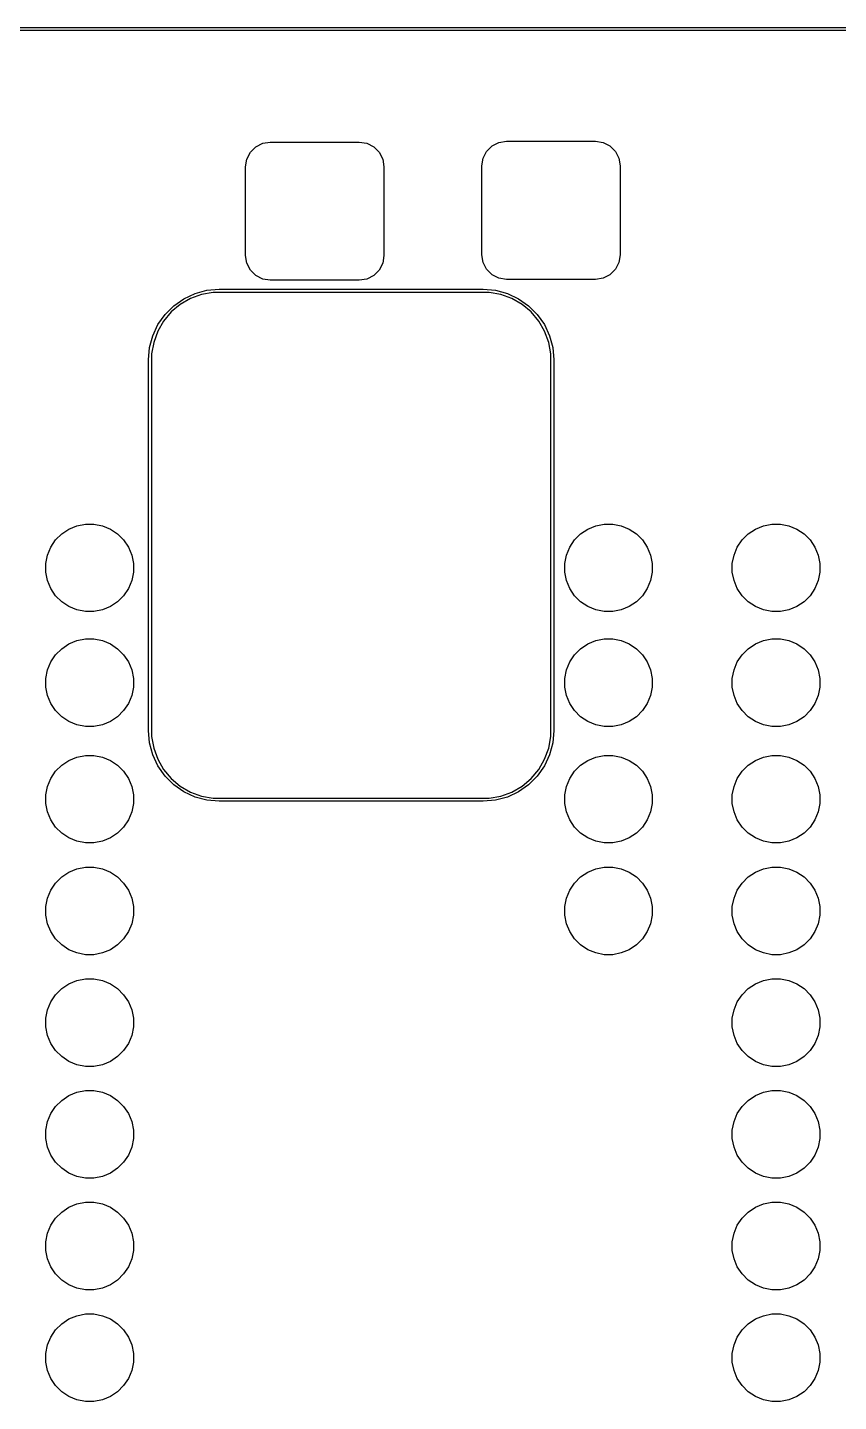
# Model space of a CAD drawing. Header units: inches. Extents: x 0.47 to 2.28, y -2.25 to -0.47.
# Drawn here: x 1.202 to 1.71, y -1.332 to -0.471 of the extents above; entities that cross this region are included whole.
import ezdxf

# ---------------------------------------------------------------- set-up
doc = ezdxf.new("R2010")
doc.units = ezdxf.units.IN
doc.header["$MEASUREMENT"] = 0
doc.layers.add('F.Mask', color=201, linetype='CONTINUOUS', true_color=0xd864ff)

msp = doc.modelspace()

# ---------------------------------------------------------------- linework, layer by layer
at = {"layer": 'F.Mask', "linetype": 'CONTINUOUS'}
for p, q in [((0.62992, -0.47146), (2.12598, -0.47146)), ((2.12598, -0.47343), (0.62992, -0.47343)), ((1.33916, -0.55392), (1.34136, -0.54961)), ((1.34136, -0.54961), (1.34478, -0.54619)), ((1.34478, -0.54619), (1.34909, -0.54399)), ((1.34909, -0.54399), (1.35387, -0.54323)), ((1.35387, -0.54323), (1.40955, -0.54323)), ((1.40955, -0.54323), (1.41433, -0.54399)), ((1.41433, -0.54399), (1.41864, -0.54619)), ((1.41864, -0.54619), (1.42206, -0.54961)), ((1.42206, -0.54961), (1.42426, -0.55392)), ((1.48716, -0.55342), (1.48936, -0.54911)), ((1.48936, -0.54911), (1.49278, -0.54569)), ((1.49278, -0.54569), (1.49709, -0.54349)), ((1.49709, -0.54349), (1.50187, -0.54273)), ((1.50187, -0.54273), (1.55755, -0.54273)), ((1.55755, -0.54273), (1.56233, -0.54349)), ((1.56233, -0.54349), (1.56664, -0.54569)), ((1.56664, -0.54569), (1.57006, -0.54911)), ((1.57006, -0.54911), (1.57226, -0.55342)), ((1.3384, -0.5587), (1.33916, -0.55392)), ((1.3384, -0.61438), (1.3384, -0.5587)), ((1.42426, -0.55392), (1.42502, -0.5587)), ((1.42502, -0.5587), (1.42502, -0.61438)), ((1.4864, -0.5582), (1.48716, -0.55342)), ((1.4864, -0.61388), (1.4864, -0.5582)), ((1.57226, -0.55342), (1.57302, -0.5582)), ((1.57302, -0.5582), (1.57302, -0.61388)), ((1.33916, -0.61916), (1.3384, -0.61438)), ((1.34136, -0.62347), (1.33916, -0.61916)), ((1.42426, -0.61916), (1.42206, -0.62347)), ((1.42502, -0.61438), (1.42426, -0.61916)), ((1.48716, -0.61866), (1.4864, -0.61388)), ((1.48936, -0.62297), (1.48716, -0.61866)), ((1.57226, -0.61866), (1.57006, -0.62297)), ((1.57302, -0.61388), (1.57226, -0.61866)), ((1.34478, -0.62689), (1.34136, -0.62347)), ((1.34909, -0.62909), (1.34478, -0.62689)), ((1.41864, -0.62689), (1.41433, -0.62909)), ((1.42206, -0.62347), (1.41864, -0.62689)), ((1.49278, -0.62639), (1.48936, -0.62297)), ((1.49709, -0.62859), (1.49278, -0.62639)), ((1.56664, -0.62639), (1.56233, -0.62859)), ((1.57006, -0.62297), (1.56664, -0.62639)), ((1.3067, -0.63814), (1.31416, -0.63615)), ((1.31416, -0.63615), (1.32185, -0.63547)), ((1.32185, -0.63547), (1.4872, -0.63547)), ((1.35387, -0.62985), (1.34909, -0.62909)), ((1.40955, -0.62985), (1.35387, -0.62985)), ((1.41433, -0.62909), (1.40955, -0.62985)), ((1.4872, -0.63547), (1.4949, -0.63615)), ((1.4949, -0.63615), (1.50235, -0.63814)), ((1.50187, -0.62935), (1.49709, -0.62859)), ((1.55755, -0.62935), (1.50187, -0.62935)), ((1.56233, -0.62859), (1.55755, -0.62935)), ((1.29748, -0.64496), (1.29181, -0.64972)), ((1.29338, -0.64583), (1.2997, -0.64141)), ((1.3039, -0.64126), (1.29748, -0.64496)), ((1.2997, -0.64141), (1.3067, -0.63814)), ((1.31085, -0.63873), (1.3039, -0.64126)), ((1.31815, -0.63744), (1.31085, -0.63873)), ((1.32185, -0.63744), (1.31815, -0.63744)), ((1.4872, -0.63744), (1.32185, -0.63744)), ((1.49091, -0.63744), (1.4872, -0.63744)), ((1.4982, -0.63873), (1.49091, -0.63744)), ((1.50516, -0.64126), (1.4982, -0.63873)), ((1.50235, -0.63814), (1.50935, -0.64141)), ((1.51157, -0.64496), (1.50516, -0.64126)), ((1.50935, -0.64141), (1.51567, -0.64583)), ((1.51725, -0.64972), (1.51157, -0.64496)), ((1.28349, -0.65762), (1.28792, -0.65129)), ((1.29181, -0.64972), (1.28705, -0.6554)), ((1.28792, -0.65129), (1.29338, -0.64583)), ((1.51567, -0.64583), (1.52113, -0.65129)), ((1.52201, -0.6554), (1.51725, -0.64972)), ((1.52113, -0.65129), (1.52556, -0.65762)), ((1.28023, -0.66462), (1.28349, -0.65762)), ((1.28335, -0.66181), (1.28081, -0.66877)), ((1.28705, -0.6554), (1.28335, -0.66181)), ((1.52571, -0.66181), (1.52201, -0.6554)), ((1.52556, -0.65762), (1.52882, -0.66462)), ((1.52824, -0.66877), (1.52571, -0.66181)), ((1.27823, -0.67207), (1.28023, -0.66462)), ((1.28081, -0.66877), (1.27953, -0.67606)), ((1.52953, -0.67606), (1.52824, -0.66877)), ((1.52882, -0.66462), (1.53082, -0.67207)), ((1.27756, -0.67976), (1.27823, -0.67207)), ((1.27756, -0.91205), (1.27756, -0.67976)), ((1.27953, -0.67606), (1.27953, -0.67976)), ((1.27953, -0.67976), (1.27953, -0.91205)), ((1.52953, -0.67976), (1.52953, -0.67606)), ((1.52953, -0.91205), (1.52953, -0.67976)), ((1.53082, -0.67207), (1.5315, -0.67976)), ((1.5315, -0.67976), (1.5315, -0.91205)), ((1.23271, -0.78367), (1.23801, -0.78261)), ((1.23801, -0.78261), (1.24341, -0.78261)), ((1.24341, -0.78261), (1.24871, -0.78367)), ((1.55771, -0.78367), (1.56301, -0.78261)), ((1.56301, -0.78261), (1.56841, -0.78261)), ((1.56841, -0.78261), (1.57371, -0.78367)), ((1.66271, -0.78367), (1.66801, -0.78261)), ((1.66801, -0.78261), (1.67341, -0.78261)), ((1.67341, -0.78261), (1.67871, -0.78367)), ((1.21941, -0.79256), (1.22323, -0.78874)), ((1.22323, -0.78874), (1.22772, -0.78573)), ((1.22772, -0.78573), (1.23271, -0.78367)), ((1.24871, -0.78367), (1.2537, -0.78573)), ((1.2537, -0.78573), (1.25819, -0.78874)), ((1.25819, -0.78874), (1.26201, -0.79256)), ((1.54441, -0.79256), (1.54823, -0.78874)), ((1.54823, -0.78874), (1.55272, -0.78573)), ((1.55272, -0.78573), (1.55771, -0.78367)), ((1.57371, -0.78367), (1.5787, -0.78573)), ((1.5787, -0.78573), (1.58319, -0.78874)), ((1.58319, -0.78874), (1.58701, -0.79256)), ((1.64941, -0.79256), (1.65323, -0.78874)), ((1.65323, -0.78874), (1.65772, -0.78573)), ((1.65772, -0.78573), (1.66271, -0.78367)), ((1.67871, -0.78367), (1.6837, -0.78573)), ((1.6837, -0.78573), (1.68819, -0.78874)), ((1.68819, -0.78874), (1.69201, -0.79256)), ((1.21434, -0.80204), (1.2164, -0.79705)), ((1.2164, -0.79705), (1.21941, -0.79256)), ((1.26201, -0.79256), (1.26501, -0.79705)), ((1.26501, -0.79705), (1.26708, -0.80204)), ((1.53934, -0.80204), (1.5414, -0.79705)), ((1.5414, -0.79705), (1.54441, -0.79256)), ((1.58701, -0.79256), (1.59001, -0.79705)), ((1.59001, -0.79705), (1.59208, -0.80204)), ((1.64434, -0.80204), (1.6464, -0.79705)), ((1.6464, -0.79705), (1.64941, -0.79256)), ((1.69201, -0.79256), (1.69501, -0.79705)), ((1.69501, -0.79705), (1.69708, -0.80204)), ((1.21328, -0.80734), (1.21434, -0.80204)), ((1.21328, -0.81274), (1.21328, -0.80734)), ((1.26708, -0.80204), (1.26814, -0.80734)), ((1.26814, -0.80734), (1.26814, -0.81274)), ((1.53828, -0.80734), (1.53934, -0.80204)), ((1.53828, -0.81274), (1.53828, -0.80734)), ((1.59208, -0.80204), (1.59313, -0.80734)), ((1.59313, -0.80734), (1.59313, -0.81274)), ((1.64328, -0.80734), (1.64434, -0.80204)), ((1.64328, -0.81274), (1.64328, -0.80734)), ((1.69708, -0.80204), (1.69813, -0.80734)), ((1.69813, -0.80734), (1.69813, -0.81274)), ((1.21434, -0.81804), (1.21328, -0.81274)), ((1.26814, -0.81274), (1.26708, -0.81804)), ((1.53934, -0.81804), (1.53828, -0.81274)), ((1.59313, -0.81274), (1.59208, -0.81804)), ((1.64434, -0.81804), (1.64328, -0.81274)), ((1.69813, -0.81274), (1.69708, -0.81804)), ((1.2164, -0.82303), (1.21434, -0.81804)), ((1.21941, -0.82752), (1.2164, -0.82303)), ((1.26501, -0.82303), (1.26201, -0.82752)), ((1.26708, -0.81804), (1.26501, -0.82303)), ((1.5414, -0.82303), (1.53934, -0.81804)), ((1.54441, -0.82752), (1.5414, -0.82303)), ((1.59001, -0.82303), (1.58701, -0.82752)), ((1.59208, -0.81804), (1.59001, -0.82303)), ((1.6464, -0.82303), (1.64434, -0.81804)), ((1.64941, -0.82752), (1.6464, -0.82303)), ((1.69501, -0.82303), (1.69201, -0.82752)), ((1.69708, -0.81804), (1.69501, -0.82303)), ((1.22323, -0.83134), (1.21941, -0.82752)), ((1.22772, -0.83434), (1.22323, -0.83134)), ((1.23271, -0.83641), (1.22772, -0.83434)), ((1.2537, -0.83434), (1.24871, -0.83641)), ((1.25819, -0.83134), (1.2537, -0.83434)), ((1.26201, -0.82752), (1.25819, -0.83134)), ((1.54823, -0.83134), (1.54441, -0.82752)), ((1.55272, -0.83434), (1.54823, -0.83134)), ((1.55771, -0.83641), (1.55272, -0.83434)), ((1.5787, -0.83434), (1.57371, -0.83641)), ((1.58319, -0.83134), (1.5787, -0.83434)), ((1.58701, -0.82752), (1.58319, -0.83134)), ((1.65323, -0.83134), (1.64941, -0.82752)), ((1.65772, -0.83434), (1.65323, -0.83134)), ((1.66271, -0.83641), (1.65772, -0.83434)), ((1.6837, -0.83434), (1.67871, -0.83641)), ((1.68819, -0.83134), (1.6837, -0.83434)), ((1.69201, -0.82752), (1.68819, -0.83134)), ((1.23801, -0.83747), (1.23271, -0.83641)), ((1.24341, -0.83747), (1.23801, -0.83747)), ((1.24871, -0.83641), (1.24341, -0.83747)), ((1.56301, -0.83747), (1.55771, -0.83641)), ((1.56841, -0.83747), (1.56301, -0.83747)), ((1.57371, -0.83641), (1.56841, -0.83747)), ((1.66801, -0.83747), (1.66271, -0.83641)), ((1.67341, -0.83747), (1.66801, -0.83747)), ((1.67871, -0.83641), (1.67341, -0.83747)), ((1.21941, -0.86456), (1.22323, -0.86074)), ((1.22323, -0.86074), (1.22772, -0.85773)), ((1.22772, -0.85773), (1.23271, -0.85567)), ((1.23271, -0.85567), (1.23801, -0.85461)), ((1.23801, -0.85461), (1.24341, -0.85461)), ((1.24341, -0.85461), (1.24871, -0.85567)), ((1.24871, -0.85567), (1.2537, -0.85773)), ((1.2537, -0.85773), (1.25819, -0.86074)), ((1.25819, -0.86074), (1.26201, -0.86456)), ((1.54441, -0.86456), (1.54823, -0.86074)), ((1.54823, -0.86074), (1.55272, -0.85773)), ((1.55272, -0.85773), (1.55771, -0.85567)), ((1.55771, -0.85567), (1.56301, -0.85461)), ((1.56301, -0.85461), (1.56841, -0.85461)), ((1.56841, -0.85461), (1.57371, -0.85567)), ((1.57371, -0.85567), (1.5787, -0.85773)), ((1.5787, -0.85773), (1.58319, -0.86074)), ((1.58319, -0.86074), (1.58701, -0.86456)), ((1.64941, -0.86456), (1.65323, -0.86074)), ((1.65323, -0.86074), (1.65772, -0.85773)), ((1.65772, -0.85773), (1.66271, -0.85567)), ((1.66271, -0.85567), (1.66801, -0.85461)), ((1.66801, -0.85461), (1.67341, -0.85461)), ((1.67341, -0.85461), (1.67871, -0.85567)), ((1.67871, -0.85567), (1.6837, -0.85773)), ((1.6837, -0.85773), (1.68819, -0.86074)), ((1.68819, -0.86074), (1.69201, -0.86456)), ((1.21434, -0.87404), (1.2164, -0.86905)), ((1.2164, -0.86905), (1.21941, -0.86456)), ((1.26201, -0.86456), (1.26501, -0.86905)), ((1.26501, -0.86905), (1.26708, -0.87404)), ((1.53934, -0.87404), (1.5414, -0.86905)), ((1.5414, -0.86905), (1.54441, -0.86456)), ((1.58701, -0.86456), (1.59001, -0.86905)), ((1.59001, -0.86905), (1.59208, -0.87404)), ((1.64434, -0.87404), (1.6464, -0.86905)), ((1.6464, -0.86905), (1.64941, -0.86456)), ((1.69201, -0.86456), (1.69501, -0.86905)), ((1.69501, -0.86905), (1.69708, -0.87404)), ((1.21328, -0.87934), (1.21434, -0.87404)), ((1.26708, -0.87404), (1.26814, -0.87934)), ((1.53828, -0.87934), (1.53934, -0.87404)), ((1.59208, -0.87404), (1.59313, -0.87934)), ((1.64328, -0.87934), (1.64434, -0.87404)), ((1.69708, -0.87404), (1.69813, -0.87934)), ((1.21328, -0.88474), (1.21328, -0.87934)), ((1.21434, -0.89004), (1.21328, -0.88474)), ((1.26814, -0.88474), (1.26708, -0.89004)), ((1.26814, -0.87934), (1.26814, -0.88474)), ((1.53828, -0.88474), (1.53828, -0.87934)), ((1.53934, -0.89004), (1.53828, -0.88474)), ((1.59313, -0.88474), (1.59208, -0.89004)), ((1.59313, -0.87934), (1.59313, -0.88474)), ((1.64328, -0.88474), (1.64328, -0.87934)), ((1.64434, -0.89004), (1.64328, -0.88474)), ((1.69813, -0.88474), (1.69708, -0.89004)), ((1.69813, -0.87934), (1.69813, -0.88474)), ((1.2164, -0.89503), (1.21434, -0.89004)), ((1.21941, -0.89952), (1.2164, -0.89503)), ((1.26501, -0.89503), (1.26201, -0.89952)), ((1.26708, -0.89004), (1.26501, -0.89503)), ((1.5414, -0.89503), (1.53934, -0.89004)), ((1.54441, -0.89952), (1.5414, -0.89503)), ((1.59001, -0.89503), (1.58701, -0.89952)), ((1.59208, -0.89004), (1.59001, -0.89503)), ((1.6464, -0.89503), (1.64434, -0.89004)), ((1.64941, -0.89952), (1.6464, -0.89503)), ((1.69501, -0.89503), (1.69201, -0.89952)), ((1.69708, -0.89004), (1.69501, -0.89503)), ((1.22323, -0.90334), (1.21941, -0.89952)), ((1.22772, -0.90634), (1.22323, -0.90334)), ((1.25819, -0.90334), (1.2537, -0.90634)), ((1.26201, -0.89952), (1.25819, -0.90334)), ((1.54823, -0.90334), (1.54441, -0.89952)), ((1.55272, -0.90634), (1.54823, -0.90334)), ((1.58319, -0.90334), (1.5787, -0.90634)), ((1.58701, -0.89952), (1.58319, -0.90334)), ((1.65323, -0.90334), (1.64941, -0.89952)), ((1.65772, -0.90634), (1.65323, -0.90334)), ((1.68819, -0.90334), (1.6837, -0.90634)), ((1.69201, -0.89952), (1.68819, -0.90334)), ((1.23271, -0.90841), (1.22772, -0.90634)), ((1.23801, -0.90947), (1.23271, -0.90841)), ((1.24341, -0.90947), (1.23801, -0.90947)), ((1.24871, -0.90841), (1.24341, -0.90947)), ((1.2537, -0.90634), (1.24871, -0.90841)), ((1.27823, -0.91974), (1.27756, -0.91205)), ((1.27953, -0.91205), (1.27953, -0.91575)), ((1.52953, -0.91575), (1.52953, -0.91205)), ((1.5315, -0.91205), (1.53082, -0.91974)), ((1.55771, -0.90841), (1.55272, -0.90634)), ((1.56301, -0.90947), (1.55771, -0.90841)), ((1.56841, -0.90947), (1.56301, -0.90947)), ((1.57371, -0.90841), (1.56841, -0.90947)), ((1.5787, -0.90634), (1.57371, -0.90841)), ((1.66271, -0.90841), (1.65772, -0.90634)), ((1.66801, -0.90947), (1.66271, -0.90841)), ((1.67341, -0.90947), (1.66801, -0.90947)), ((1.67871, -0.90841), (1.67341, -0.90947)), ((1.6837, -0.90634), (1.67871, -0.90841)), ((1.28023, -0.9272), (1.27823, -0.91974)), ((1.27953, -0.91575), (1.28081, -0.92304)), ((1.52824, -0.92304), (1.52953, -0.91575)), ((1.53082, -0.91974), (1.52882, -0.9272)), ((1.22772, -0.93073), (1.23271, -0.92867)), ((1.23271, -0.92867), (1.23801, -0.92761)), ((1.23801, -0.92761), (1.24341, -0.92761)), ((1.24341, -0.92761), (1.24871, -0.92867)), ((1.24871, -0.92867), (1.2537, -0.93073)), ((1.28349, -0.93419), (1.28023, -0.9272)), ((1.28081, -0.92304), (1.28335, -0.93)), ((1.52882, -0.9272), (1.52556, -0.93419)), ((1.52571, -0.93), (1.52824, -0.92304)), ((1.55272, -0.93073), (1.55771, -0.92867)), ((1.55771, -0.92867), (1.56301, -0.92761)), ((1.56301, -0.92761), (1.56841, -0.92761)), ((1.56841, -0.92761), (1.57371, -0.92867)), ((1.57371, -0.92867), (1.5787, -0.93073)), ((1.65772, -0.93073), (1.66271, -0.92867)), ((1.66271, -0.92867), (1.66801, -0.92761)), ((1.66801, -0.92761), (1.67341, -0.92761)), ((1.67341, -0.92761), (1.67871, -0.92867)), ((1.67871, -0.92867), (1.6837, -0.93073)), ((1.2164, -0.94205), (1.21941, -0.93756)), ((1.21941, -0.93756), (1.22323, -0.93374)), ((1.22323, -0.93374), (1.22772, -0.93073)), ((1.2537, -0.93073), (1.25819, -0.93374)), ((1.25819, -0.93374), (1.26201, -0.93756)), ((1.26201, -0.93756), (1.26501, -0.94205)), ((1.28335, -0.93), (1.28705, -0.93642)), ((1.28792, -0.94052), (1.28349, -0.93419)), ((1.28705, -0.93642), (1.29181, -0.94209)), ((1.51725, -0.94209), (1.52201, -0.93642)), ((1.52556, -0.93419), (1.52113, -0.94052)), ((1.52201, -0.93642), (1.52571, -0.93)), ((1.5414, -0.94205), (1.54441, -0.93756)), ((1.54441, -0.93756), (1.54823, -0.93374)), ((1.54823, -0.93374), (1.55272, -0.93073)), ((1.5787, -0.93073), (1.58319, -0.93374)), ((1.58319, -0.93374), (1.58701, -0.93756)), ((1.58701, -0.93756), (1.59001, -0.94205)), ((1.6464, -0.94205), (1.64941, -0.93756)), ((1.64941, -0.93756), (1.65323, -0.93374)), ((1.65323, -0.93374), (1.65772, -0.93073)), ((1.6837, -0.93073), (1.68819, -0.93374)), ((1.68819, -0.93374), (1.69201, -0.93756)), ((1.69201, -0.93756), (1.69501, -0.94205)), ((1.21328, -0.95234), (1.21434, -0.94704)), ((1.21434, -0.94704), (1.2164, -0.94205)), ((1.26501, -0.94205), (1.26708, -0.94704)), ((1.26708, -0.94704), (1.26814, -0.95234)), ((1.29338, -0.94598), (1.28792, -0.94052)), ((1.29181, -0.94209), (1.29748, -0.94685)), ((1.2997, -0.9504), (1.29338, -0.94598)), ((1.29748, -0.94685), (1.3039, -0.95055)), ((1.50516, -0.95055), (1.51157, -0.94685)), ((1.51567, -0.94598), (1.50935, -0.9504)), ((1.51157, -0.94685), (1.51725, -0.94209)), ((1.52113, -0.94052), (1.51567, -0.94598)), ((1.53828, -0.95234), (1.53934, -0.94704)), ((1.53934, -0.94704), (1.5414, -0.94205)), ((1.59001, -0.94205), (1.59208, -0.94704)), ((1.59208, -0.94704), (1.59313, -0.95234)), ((1.64328, -0.95234), (1.64434, -0.94704)), ((1.64434, -0.94704), (1.6464, -0.94205)), ((1.69501, -0.94205), (1.69708, -0.94704)), ((1.69708, -0.94704), (1.69813, -0.95234)), ((1.21328, -0.95774), (1.21328, -0.95234)), ((1.26814, -0.95234), (1.26814, -0.95774)), ((1.3067, -0.95367), (1.2997, -0.9504)), ((1.3039, -0.95055), (1.31085, -0.95308)), ((1.31416, -0.95567), (1.3067, -0.95367)), ((1.31085, -0.95308), (1.31815, -0.95437)), ((1.32185, -0.95634), (1.31416, -0.95567)), ((1.31815, -0.95437), (1.32185, -0.95437)), ((1.32185, -0.95437), (1.4872, -0.95437)), ((1.4872, -0.95437), (1.49091, -0.95437)), ((1.4949, -0.95567), (1.4872, -0.95634)), ((1.49091, -0.95437), (1.4982, -0.95308)), ((1.50235, -0.95367), (1.4949, -0.95567)), ((1.4982, -0.95308), (1.50516, -0.95055)), ((1.50935, -0.9504), (1.50235, -0.95367)), ((1.53828, -0.95774), (1.53828, -0.95234)), ((1.59313, -0.95234), (1.59313, -0.95774)), ((1.64328, -0.95774), (1.64328, -0.95234)), ((1.69813, -0.95234), (1.69813, -0.95774)), ((1.21434, -0.96304), (1.21328, -0.95774)), ((1.2164, -0.96803), (1.21434, -0.96304)), ((1.26708, -0.96304), (1.26501, -0.96803)), ((1.26814, -0.95774), (1.26708, -0.96304)), ((1.4872, -0.95634), (1.32185, -0.95634)), ((1.53934, -0.96304), (1.53828, -0.95774)), ((1.5414, -0.96803), (1.53934, -0.96304)), ((1.59208, -0.96304), (1.59001, -0.96803)), ((1.59313, -0.95774), (1.59208, -0.96304)), ((1.64434, -0.96304), (1.64328, -0.95774)), ((1.6464, -0.96803), (1.64434, -0.96304)), ((1.69708, -0.96304), (1.69501, -0.96803)), ((1.69813, -0.95774), (1.69708, -0.96304)), ((1.21941, -0.97252), (1.2164, -0.96803)), ((1.22323, -0.97634), (1.21941, -0.97252)), ((1.26201, -0.97252), (1.25819, -0.97634)), ((1.26501, -0.96803), (1.26201, -0.97252)), ((1.54441, -0.97252), (1.5414, -0.96803)), ((1.54823, -0.97634), (1.54441, -0.97252)), ((1.58701, -0.97252), (1.58319, -0.97634)), ((1.59001, -0.96803), (1.58701, -0.97252)), ((1.64941, -0.97252), (1.6464, -0.96803)), ((1.65323, -0.97634), (1.64941, -0.97252)), ((1.69201, -0.97252), (1.68819, -0.97634)), ((1.69501, -0.96803), (1.69201, -0.97252)), ((1.22772, -0.97934), (1.22323, -0.97634)), ((1.23271, -0.98141), (1.22772, -0.97934)), ((1.23801, -0.98247), (1.23271, -0.98141)), ((1.24871, -0.98141), (1.24341, -0.98247)), ((1.2537, -0.97934), (1.24871, -0.98141)), ((1.25819, -0.97634), (1.2537, -0.97934)), ((1.55272, -0.97934), (1.54823, -0.97634)), ((1.55771, -0.98141), (1.55272, -0.97934)), ((1.56301, -0.98247), (1.55771, -0.98141)), ((1.57371, -0.98141), (1.56841, -0.98247)), ((1.5787, -0.97934), (1.57371, -0.98141)), ((1.58319, -0.97634), (1.5787, -0.97934)), ((1.65772, -0.97934), (1.65323, -0.97634)), ((1.66271, -0.98141), (1.65772, -0.97934)), ((1.66801, -0.98247), (1.66271, -0.98141)), ((1.67871, -0.98141), (1.67341, -0.98247)), ((1.6837, -0.97934), (1.67871, -0.98141)), ((1.68819, -0.97634), (1.6837, -0.97934)), ((1.24341, -0.98247), (1.23801, -0.98247)), ((1.56841, -0.98247), (1.56301, -0.98247)), ((1.67341, -0.98247), (1.66801, -0.98247)), ((1.22772, -1.00073), (1.23271, -0.99867)), ((1.23271, -0.99867), (1.23801, -0.99761)), ((1.23801, -0.99761), (1.24341, -0.99761)), ((1.24341, -0.99761), (1.24871, -0.99867)), ((1.24871, -0.99867), (1.2537, -1.00073)), ((1.55272, -1.00073), (1.55771, -0.99867)), ((1.55771, -0.99867), (1.56301, -0.99761)), ((1.56301, -0.99761), (1.56841, -0.99761)), ((1.56841, -0.99761), (1.57371, -0.99867)), ((1.57371, -0.99867), (1.5787, -1.00073)), ((1.65772, -1.00073), (1.66271, -0.99867)), ((1.66271, -0.99867), (1.66801, -0.99761)), ((1.66801, -0.99761), (1.67341, -0.99761)), ((1.67341, -0.99761), (1.67871, -0.99867)), ((1.67871, -0.99867), (1.6837, -1.00073)), ((1.21941, -1.00756), (1.22323, -1.00374)), ((1.22323, -1.00374), (1.22772, -1.00073)), ((1.2537, -1.00073), (1.25819, -1.00374)), ((1.25819, -1.00374), (1.26201, -1.00756)), ((1.54441, -1.00756), (1.54823, -1.00374)), ((1.54823, -1.00374), (1.55272, -1.00073)), ((1.5787, -1.00073), (1.58319, -1.00374)), ((1.58319, -1.00374), (1.58701, -1.00756)), ((1.64941, -1.00756), (1.65323, -1.00374)), ((1.65323, -1.00374), (1.65772, -1.00073)), ((1.6837, -1.00073), (1.68819, -1.00374)), ((1.68819, -1.00374), (1.69201, -1.00756)), ((1.21434, -1.01704), (1.2164, -1.01205)), ((1.2164, -1.01205), (1.21941, -1.00756)), ((1.26201, -1.00756), (1.26501, -1.01205)), ((1.26501, -1.01205), (1.26708, -1.01704)), ((1.53934, -1.01704), (1.5414, -1.01205)), ((1.5414, -1.01205), (1.54441, -1.00756)), ((1.58701, -1.00756), (1.59001, -1.01205)), ((1.59001, -1.01205), (1.59208, -1.01704)), ((1.64434, -1.01704), (1.6464, -1.01205)), ((1.6464, -1.01205), (1.64941, -1.00756)), ((1.69201, -1.00756), (1.69501, -1.01205)), ((1.69501, -1.01205), (1.69708, -1.01704)), ((1.21328, -1.02234), (1.21434, -1.01704)), ((1.21328, -1.02774), (1.21328, -1.02234)), ((1.26708, -1.01704), (1.26814, -1.02234)), ((1.26814, -1.02234), (1.26814, -1.02774)), ((1.53828, -1.02234), (1.53934, -1.01704)), ((1.53828, -1.02774), (1.53828, -1.02234)), ((1.59208, -1.01704), (1.59313, -1.02234)), ((1.59313, -1.02234), (1.59313, -1.02774)), ((1.64328, -1.02234), (1.64434, -1.01704)), ((1.64328, -1.02774), (1.64328, -1.02234)), ((1.69708, -1.01704), (1.69813, -1.02234)), ((1.69813, -1.02234), (1.69813, -1.02774)), ((1.21434, -1.03304), (1.21328, -1.02774)), ((1.2164, -1.03803), (1.21434, -1.03304)), ((1.26708, -1.03304), (1.26501, -1.03803)), ((1.26814, -1.02774), (1.26708, -1.03304)), ((1.53934, -1.03304), (1.53828, -1.02774)), ((1.5414, -1.03803), (1.53934, -1.03304)), ((1.59208, -1.03304), (1.59001, -1.03803)), ((1.59313, -1.02774), (1.59208, -1.03304)), ((1.64434, -1.03304), (1.64328, -1.02774)), ((1.6464, -1.03803), (1.64434, -1.03304)), ((1.69708, -1.03304), (1.69501, -1.03803)), ((1.69813, -1.02774), (1.69708, -1.03304)), ((1.21941, -1.04252), (1.2164, -1.03803)), ((1.26501, -1.03803), (1.26201, -1.04252)), ((1.54441, -1.04252), (1.5414, -1.03803)), ((1.59001, -1.03803), (1.58701, -1.04252)), ((1.64941, -1.04252), (1.6464, -1.03803)), ((1.69501, -1.03803), (1.69201, -1.04252)), ((1.22323, -1.04634), (1.21941, -1.04252)), ((1.22772, -1.04934), (1.22323, -1.04634)), ((1.23271, -1.05141), (1.22772, -1.04934)), ((1.2537, -1.04934), (1.24871, -1.05141)), ((1.25819, -1.04634), (1.2537, -1.04934)), ((1.26201, -1.04252), (1.25819, -1.04634)), ((1.54823, -1.04634), (1.54441, -1.04252)), ((1.55272, -1.04934), (1.54823, -1.04634)), ((1.55771, -1.05141), (1.55272, -1.04934)), ((1.5787, -1.04934), (1.57371, -1.05141)), ((1.58319, -1.04634), (1.5787, -1.04934)), ((1.58701, -1.04252), (1.58319, -1.04634)), ((1.65323, -1.04634), (1.64941, -1.04252)), ((1.65772, -1.04934), (1.65323, -1.04634)), ((1.66271, -1.05141), (1.65772, -1.04934)), ((1.6837, -1.04934), (1.67871, -1.05141)), ((1.68819, -1.04634), (1.6837, -1.04934)), ((1.69201, -1.04252), (1.68819, -1.04634)), ((1.23801, -1.05247), (1.23271, -1.05141)), ((1.24341, -1.05247), (1.23801, -1.05247)), ((1.24871, -1.05141), (1.24341, -1.05247)), ((1.56301, -1.05247), (1.55771, -1.05141)), ((1.56841, -1.05247), (1.56301, -1.05247)), ((1.57371, -1.05141), (1.56841, -1.05247)), ((1.66801, -1.05247), (1.66271, -1.05141)), ((1.67341, -1.05247), (1.66801, -1.05247)), ((1.67871, -1.05141), (1.67341, -1.05247)), ((1.23271, -1.06867), (1.23801, -1.06761)), ((1.23801, -1.06761), (1.24341, -1.06761)), ((1.24341, -1.06761), (1.24871, -1.06867)), ((1.66271, -1.06867), (1.66801, -1.06761)), ((1.66801, -1.06761), (1.67341, -1.06761)), ((1.67341, -1.06761), (1.67871, -1.06867)), ((1.21941, -1.07756), (1.22323, -1.07374)), ((1.22323, -1.07374), (1.22772, -1.07073)), ((1.22772, -1.07073), (1.23271, -1.06867)), ((1.24871, -1.06867), (1.2537, -1.07073)), ((1.2537, -1.07073), (1.25819, -1.07374)), ((1.25819, -1.07374), (1.26201, -1.07756)), ((1.64941, -1.07756), (1.65323, -1.07374)), ((1.65323, -1.07374), (1.65772, -1.07073)), ((1.65772, -1.07073), (1.66271, -1.06867)), ((1.67871, -1.06867), (1.6837, -1.07073)), ((1.6837, -1.07073), (1.68819, -1.07374)), ((1.68819, -1.07374), (1.69201, -1.07756)), ((1.21434, -1.08704), (1.2164, -1.08205)), ((1.2164, -1.08205), (1.21941, -1.07756)), ((1.26201, -1.07756), (1.26501, -1.08205)), ((1.26501, -1.08205), (1.26708, -1.08704)), ((1.64434, -1.08704), (1.6464, -1.08205)), ((1.6464, -1.08205), (1.64941, -1.07756)), ((1.69201, -1.07756), (1.69501, -1.08205)), ((1.69501, -1.08205), (1.69708, -1.08704)), ((1.21328, -1.09234), (1.21434, -1.08704)), ((1.21328, -1.09774), (1.21328, -1.09234)), ((1.26708, -1.08704), (1.26814, -1.09234)), ((1.26814, -1.09234), (1.26814, -1.09774)), ((1.64328, -1.09234), (1.64434, -1.08704)), ((1.64328, -1.09774), (1.64328, -1.09234)), ((1.69708, -1.08704), (1.69813, -1.09234)), ((1.69813, -1.09234), (1.69813, -1.09774)), ((1.21434, -1.10304), (1.21328, -1.09774)), ((1.26814, -1.09774), (1.26708, -1.10304)), ((1.64434, -1.10304), (1.64328, -1.09774)), ((1.69813, -1.09774), (1.69708, -1.10304)), ((1.2164, -1.10803), (1.21434, -1.10304)), ((1.21941, -1.11252), (1.2164, -1.10803)), ((1.26501, -1.10803), (1.26201, -1.11252)), ((1.26708, -1.10304), (1.26501, -1.10803)), ((1.6464, -1.10803), (1.64434, -1.10304)), ((1.64941, -1.11252), (1.6464, -1.10803)), ((1.69501, -1.10803), (1.69201, -1.11252)), ((1.69708, -1.10304), (1.69501, -1.10803)), ((1.22323, -1.11634), (1.21941, -1.11252)), ((1.22772, -1.11934), (1.22323, -1.11634)), ((1.25819, -1.11634), (1.2537, -1.11934)), ((1.26201, -1.11252), (1.25819, -1.11634)), ((1.65323, -1.11634), (1.64941, -1.11252)), ((1.65772, -1.11934), (1.65323, -1.11634)), ((1.68819, -1.11634), (1.6837, -1.11934)), ((1.69201, -1.11252), (1.68819, -1.11634)), ((1.23271, -1.12141), (1.22772, -1.11934)), ((1.23801, -1.12247), (1.23271, -1.12141)), ((1.24341, -1.12247), (1.23801, -1.12247)), ((1.24871, -1.12141), (1.24341, -1.12247)), ((1.2537, -1.11934), (1.24871, -1.12141)), ((1.66271, -1.12141), (1.65772, -1.11934)), ((1.66801, -1.12247), (1.66271, -1.12141)), ((1.67341, -1.12247), (1.66801, -1.12247)), ((1.67871, -1.12141), (1.67341, -1.12247)), ((1.6837, -1.11934), (1.67871, -1.12141)), ((1.21941, -1.14756), (1.22323, -1.14374)), ((1.22323, -1.14374), (1.22772, -1.14073)), ((1.22772, -1.14073), (1.23271, -1.13867)), ((1.23271, -1.13867), (1.23801, -1.13761)), ((1.23801, -1.13761), (1.24341, -1.13761)), ((1.24341, -1.13761), (1.24871, -1.13867)), ((1.24871, -1.13867), (1.2537, -1.14073)), ((1.2537, -1.14073), (1.25819, -1.14374)), ((1.25819, -1.14374), (1.26201, -1.14756)), ((1.64941, -1.14756), (1.65323, -1.14374)), ((1.65323, -1.14374), (1.65772, -1.14073)), ((1.65772, -1.14073), (1.66271, -1.13867)), ((1.66271, -1.13867), (1.66801, -1.13761)), ((1.66801, -1.13761), (1.67341, -1.13761)), ((1.67341, -1.13761), (1.67871, -1.13867)), ((1.67871, -1.13867), (1.6837, -1.14073)), ((1.6837, -1.14073), (1.68819, -1.14374)), ((1.68819, -1.14374), (1.69201, -1.14756)), ((1.21434, -1.15704), (1.2164, -1.15205)), ((1.2164, -1.15205), (1.21941, -1.14756)), ((1.26201, -1.14756), (1.26501, -1.15205)), ((1.26501, -1.15205), (1.26708, -1.15704)), ((1.64434, -1.15704), (1.6464, -1.15205)), ((1.6464, -1.15205), (1.64941, -1.14756)), ((1.69201, -1.14756), (1.69501, -1.15205)), ((1.69501, -1.15205), (1.69708, -1.15704)), ((1.21328, -1.16234), (1.21434, -1.15704)), ((1.21328, -1.16774), (1.21328, -1.16234)), ((1.26708, -1.15704), (1.26814, -1.16234)), ((1.26814, -1.16234), (1.26814, -1.16774)), ((1.64328, -1.16234), (1.64434, -1.15704)), ((1.64328, -1.16774), (1.64328, -1.16234)), ((1.69708, -1.15704), (1.69813, -1.16234)), ((1.69813, -1.16234), (1.69813, -1.16774)), ((1.21434, -1.17304), (1.21328, -1.16774)), ((1.26814, -1.16774), (1.26708, -1.17304)), ((1.64434, -1.17304), (1.64328, -1.16774)), ((1.69813, -1.16774), (1.69708, -1.17304)), ((1.2164, -1.17803), (1.21434, -1.17304)), ((1.21941, -1.18252), (1.2164, -1.17803)), ((1.26501, -1.17803), (1.26201, -1.18252)), ((1.26708, -1.17304), (1.26501, -1.17803)), ((1.6464, -1.17803), (1.64434, -1.17304)), ((1.64941, -1.18252), (1.6464, -1.17803)), ((1.69501, -1.17803), (1.69201, -1.18252)), ((1.69708, -1.17304), (1.69501, -1.17803)), ((1.22323, -1.18634), (1.21941, -1.18252)), ((1.22772, -1.18934), (1.22323, -1.18634)), ((1.25819, -1.18634), (1.2537, -1.18934)), ((1.26201, -1.18252), (1.25819, -1.18634)), ((1.65323, -1.18634), (1.64941, -1.18252)), ((1.65772, -1.18934), (1.65323, -1.18634)), ((1.68819, -1.18634), (1.6837, -1.18934)), ((1.69201, -1.18252), (1.68819, -1.18634)), ((1.23271, -1.19141), (1.22772, -1.18934)), ((1.23801, -1.19247), (1.23271, -1.19141)), ((1.24341, -1.19247), (1.23801, -1.19247)), ((1.24871, -1.19141), (1.24341, -1.19247)), ((1.2537, -1.18934), (1.24871, -1.19141)), ((1.66271, -1.19141), (1.65772, -1.18934)), ((1.66801, -1.19247), (1.66271, -1.19141)), ((1.67341, -1.19247), (1.66801, -1.19247)), ((1.67871, -1.19141), (1.67341, -1.19247)), ((1.6837, -1.18934), (1.67871, -1.19141)), ((1.21941, -1.21756), (1.22323, -1.21374)), ((1.22323, -1.21374), (1.22772, -1.21073)), ((1.22772, -1.21073), (1.23271, -1.20867)), ((1.23271, -1.20867), (1.23801, -1.20761)), ((1.23801, -1.20761), (1.24341, -1.20761)), ((1.24341, -1.20761), (1.24871, -1.20867)), ((1.24871, -1.20867), (1.2537, -1.21073)), ((1.2537, -1.21073), (1.25819, -1.21374)), ((1.25819, -1.21374), (1.26201, -1.21756)), ((1.64941, -1.21756), (1.65323, -1.21374)), ((1.65323, -1.21374), (1.65772, -1.21073)), ((1.65772, -1.21073), (1.66271, -1.20867)), ((1.66271, -1.20867), (1.66801, -1.20761)), ((1.66801, -1.20761), (1.67341, -1.20761)), ((1.67341, -1.20761), (1.67871, -1.20867)), ((1.67871, -1.20867), (1.6837, -1.21073)), ((1.6837, -1.21073), (1.68819, -1.21374)), ((1.68819, -1.21374), (1.69201, -1.21756)), ((1.21434, -1.22704), (1.2164, -1.22205)), ((1.2164, -1.22205), (1.21941, -1.21756)), ((1.26201, -1.21756), (1.26501, -1.22205)), ((1.26501, -1.22205), (1.26708, -1.22704)), ((1.64434, -1.22704), (1.6464, -1.22205)), ((1.6464, -1.22205), (1.64941, -1.21756)), ((1.69201, -1.21756), (1.69501, -1.22205)), ((1.69501, -1.22205), (1.69708, -1.22704)), ((1.21328, -1.23234), (1.21434, -1.22704)), ((1.26708, -1.22704), (1.26814, -1.23234)), ((1.64328, -1.23234), (1.64434, -1.22704)), ((1.69708, -1.22704), (1.69813, -1.23234)), ((1.21328, -1.23774), (1.21328, -1.23234)), ((1.21434, -1.24304), (1.21328, -1.23774)), ((1.26814, -1.23774), (1.26708, -1.24304)), ((1.26814, -1.23234), (1.26814, -1.23774)), ((1.64328, -1.23774), (1.64328, -1.23234)), ((1.64434, -1.24304), (1.64328, -1.23774)), ((1.69813, -1.23774), (1.69708, -1.24304)), ((1.69813, -1.23234), (1.69813, -1.23774)), ((1.2164, -1.24803), (1.21434, -1.24304)), ((1.21941, -1.25252), (1.2164, -1.24803)), ((1.26501, -1.24803), (1.26201, -1.25252)), ((1.26708, -1.24304), (1.26501, -1.24803)), ((1.6464, -1.24803), (1.64434, -1.24304)), ((1.64941, -1.25252), (1.6464, -1.24803)), ((1.69501, -1.24803), (1.69201, -1.25252)), ((1.69708, -1.24304), (1.69501, -1.24803)), ((1.22323, -1.25634), (1.21941, -1.25252)), ((1.22772, -1.25934), (1.22323, -1.25634)), ((1.25819, -1.25634), (1.2537, -1.25934)), ((1.26201, -1.25252), (1.25819, -1.25634)), ((1.65323, -1.25634), (1.64941, -1.25252)), ((1.65772, -1.25934), (1.65323, -1.25634)), ((1.68819, -1.25634), (1.6837, -1.25934)), ((1.69201, -1.25252), (1.68819, -1.25634)), ((1.23271, -1.26141), (1.22772, -1.25934)), ((1.23801, -1.26247), (1.23271, -1.26141)), ((1.24341, -1.26247), (1.23801, -1.26247)), ((1.24871, -1.26141), (1.24341, -1.26247)), ((1.2537, -1.25934), (1.24871, -1.26141)), ((1.66271, -1.26141), (1.65772, -1.25934)), ((1.66801, -1.26247), (1.66271, -1.26141)), ((1.67341, -1.26247), (1.66801, -1.26247)), ((1.67871, -1.26141), (1.67341, -1.26247)), ((1.6837, -1.25934), (1.67871, -1.26141)), ((1.22323, -1.28374), (1.22772, -1.28073)), ((1.22772, -1.28073), (1.23271, -1.27867)), ((1.23271, -1.27867), (1.23801, -1.27761)), ((1.23801, -1.27761), (1.24341, -1.27761)), ((1.24341, -1.27761), (1.24871, -1.27867)), ((1.24871, -1.27867), (1.2537, -1.28073)), ((1.2537, -1.28073), (1.25819, -1.28374)), ((1.65323, -1.28374), (1.65772, -1.28073)), ((1.65772, -1.28073), (1.66271, -1.27867)), ((1.66271, -1.27867), (1.66801, -1.27761)), ((1.66801, -1.27761), (1.67341, -1.27761)), ((1.67341, -1.27761), (1.67871, -1.27867)), ((1.67871, -1.27867), (1.6837, -1.28073)), ((1.6837, -1.28073), (1.68819, -1.28374)), ((1.2164, -1.29205), (1.21941, -1.28756)), ((1.21941, -1.28756), (1.22323, -1.28374)), ((1.25819, -1.28374), (1.26201, -1.28756)), ((1.26201, -1.28756), (1.26501, -1.29205)), ((1.6464, -1.29205), (1.64941, -1.28756)), ((1.64941, -1.28756), (1.65323, -1.28374)), ((1.68819, -1.28374), (1.69201, -1.28756)), ((1.69201, -1.28756), (1.69501, -1.29205)), ((1.21328, -1.30234), (1.21434, -1.29704)), ((1.21434, -1.29704), (1.2164, -1.29205)), ((1.26501, -1.29205), (1.26708, -1.29704)), ((1.26708, -1.29704), (1.26814, -1.30234)), ((1.64328, -1.30234), (1.64434, -1.29704)), ((1.64434, -1.29704), (1.6464, -1.29205)), ((1.69501, -1.29205), (1.69708, -1.29704)), ((1.69708, -1.29704), (1.69813, -1.30234)), ((1.21328, -1.30774), (1.21328, -1.30234)), ((1.21434, -1.31304), (1.21328, -1.30774)), ((1.26814, -1.30774), (1.26708, -1.31304)), ((1.26814, -1.30234), (1.26814, -1.30774)), ((1.64328, -1.30774), (1.64328, -1.30234)), ((1.64434, -1.31304), (1.64328, -1.30774)), ((1.69813, -1.30774), (1.69708, -1.31304)), ((1.69813, -1.30234), (1.69813, -1.30774)), ((1.2164, -1.31803), (1.21434, -1.31304)), ((1.26708, -1.31304), (1.26501, -1.31803)), ((1.6464, -1.31803), (1.64434, -1.31304)), ((1.69708, -1.31304), (1.69501, -1.31803)), ((1.21941, -1.32252), (1.2164, -1.31803)), ((1.22323, -1.32634), (1.21941, -1.32252)), ((1.26201, -1.32252), (1.25819, -1.32634)), ((1.26501, -1.31803), (1.26201, -1.32252)), ((1.64941, -1.32252), (1.6464, -1.31803)), ((1.65323, -1.32634), (1.64941, -1.32252)), ((1.69201, -1.32252), (1.68819, -1.32634)), ((1.69501, -1.31803), (1.69201, -1.32252)), ((1.22772, -1.32934), (1.22323, -1.32634)), ((1.23271, -1.33141), (1.22772, -1.32934)), ((1.23801, -1.33247), (1.23271, -1.33141)), ((1.24341, -1.33247), (1.23801, -1.33247)), ((1.24871, -1.33141), (1.24341, -1.33247)), ((1.2537, -1.32934), (1.24871, -1.33141)), ((1.25819, -1.32634), (1.2537, -1.32934)), ((1.65772, -1.32934), (1.65323, -1.32634)), ((1.66271, -1.33141), (1.65772, -1.32934)), ((1.66801, -1.33247), (1.66271, -1.33141)), ((1.67341, -1.33247), (1.66801, -1.33247)), ((1.67871, -1.33141), (1.67341, -1.33247)), ((1.6837, -1.32934), (1.67871, -1.33141)), ((1.68819, -1.32634), (1.6837, -1.32934))]:
    msp.add_line(p, q, dxfattribs=at)

doc.saveas('drawing.dxf')
